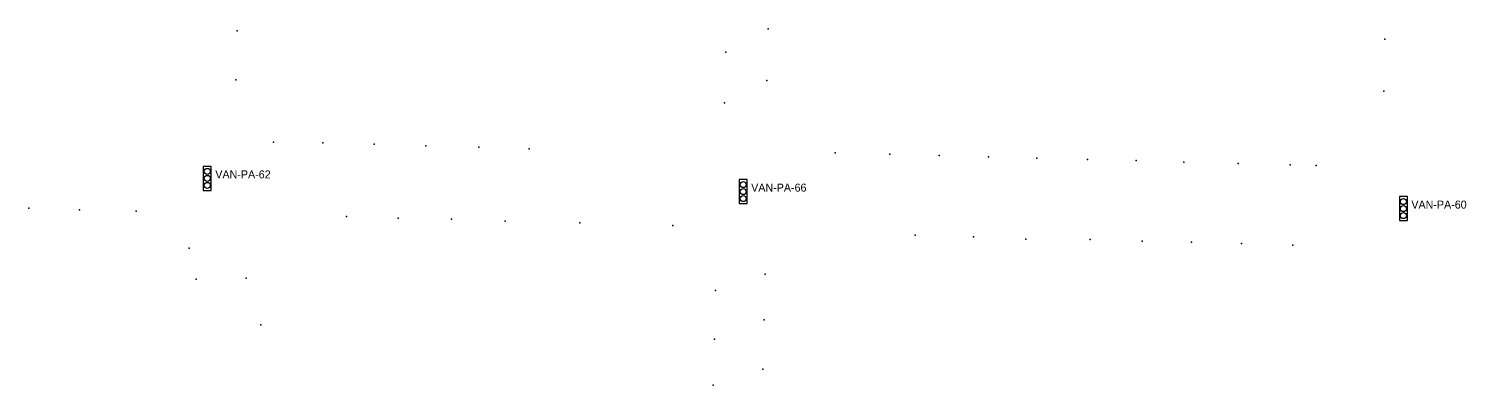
# Model space of a CAD drawing. Header units: inches. Extents: x 486474 to 494239, y 5455982 to 5460069.
# Drawn here: x 487840.7 to 488200.1, y 5456770.3 to 5456859.4 of the extents above; entities that cross this region are included whole.
import ezdxf

# ---------------------------------------------------------------- set-up
doc = ezdxf.new("R2010")
doc.units = ezdxf.units.IN
doc.header["$MEASUREMENT"] = 0
doc.layers.add('Parking Meters', color=10, linetype='Continuous')
doc.layers.add('Traffic Signals', color=10, linetype='Continuous')

msp = doc.modelspace()

# ---------------------------------------------------------------- linework, layer by layer
at = {"layer": 'Parking Meters', "color": 7}
for p in [(488025.53, 5456859.43), (488025.53, 5456859.43), (487892.78, 5456858.89), (487892.78, 5456858.89), (488179.74, 5456856.82), (488179.74, 5456856.82), (488014.94, 5456853.61), (488014.94, 5456853.61), (487892.49, 5456846.65), (487892.49, 5456846.65), (488025.2, 5456846.5), (488025.2, 5456846.5), (488179.44, 5456843.83), (488179.44, 5456843.83), (488014.6, 5456840.93), (487901.94, 5456831.09), (487914.21, 5456830.92), (487914.21, 5456830.92), (487927.09, 5456830.59), (487927.09, 5456830.59), (487940, 5456830.17), (487940, 5456830.17), (487953.24, 5456829.81), (487953.24, 5456829.81), (487965.79, 5456829.46), (487965.79, 5456829.46), (488042.34, 5456828.42), (488042.34, 5456828.42), (488055.95, 5456828.05), (488055.95, 5456828.05), (488068.27, 5456827.73), (488068.27, 5456827.73), (488080.62, 5456827.4), (488080.62, 5456827.4), (488092.7, 5456827.06), (488092.7, 5456827.06), (488105.41, 5456826.77), (488105.41, 5456826.77), (488117.56, 5456826.47), (488117.56, 5456826.47), (488129.49, 5456826.07), (488129.49, 5456826.07), (488143.08, 5456825.78), (488143.08, 5456825.78), (488156.02, 5456825.41), (488156.02, 5456825.41), (488162.51, 5456825.25), (487840.72, 5456814.55), (487840.72, 5456814.55), (487853.4, 5456814.2), (487853.4, 5456814.2), (487867.54, 5456813.82), (487920.14, 5456812.49), (487920.14, 5456812.49), (487933.07, 5456812.12), (487933.07, 5456812.12), (487946.39, 5456811.8), (487946.39, 5456811.8), (487959.78, 5456811.36), (487978.45, 5456810.92), (487978.45, 5456810.92), (488001.7, 5456810.29), (488062.3, 5456807.86), (488062.3, 5456807.86), (488076.88, 5456807.39), (488076.88, 5456807.39), (488089.94, 5456806.85), (488106.06, 5456806.72), (488106.06, 5456806.72), (488119.07, 5456806.35), (488119.07, 5456806.35), (488131.41, 5456806.06), (488131.41, 5456806.06), (488143.84, 5456805.77), (488143.84, 5456805.77), (487880.84, 5456804.62), (488156.68, 5456805.37), (488156.68, 5456805.37), (487882.56, 5456796.84), (487882.56, 5456796.84), (487895.03, 5456797.1), (487895.03, 5456797.1), (488024.83, 5456798.1), (488012.42, 5456794.04), (488012.42, 5456794.04), (487898.71, 5456785.47), (487898.71, 5456785.47), (488024.55, 5456786.71), (488024.55, 5456786.71), (488012.13, 5456781.84), (488012.13, 5456781.84), (488024.21, 5456774.38), (488024.21, 5456774.38), (488011.8, 5456770.33)]:
    msp.add_point(p, dxfattribs=at)
at = {"layer": 'Traffic Signals', "color": 1}
for points in [[(487884.36, 5456819.03), (487886.36, 5456819.03), (487886.36, 5456825.03), (487884.36, 5456825.03)], [(488018.31, 5456815.72), (488020.31, 5456815.72), (488020.31, 5456821.72), (488018.31, 5456821.72)], [(488183.34, 5456811.48), (488185.34, 5456811.48), (488185.34, 5456817.48), (488183.34, 5456817.48)]]:
    msp.add_lwpolyline(points, close=True, dxfattribs=at)
for centre in [(487885.36, 5456823.78), (487885.36, 5456822.03), (487885.36, 5456820.28), (488019.31, 5456820.47), (488019.31, 5456818.72), (488019.31, 5456816.97), (488184.34, 5456816.23), (488184.34, 5456814.48), (488184.34, 5456812.73)]:
    msp.add_circle(centre, 0.75, dxfattribs=at)

# ---------------------------------------------------------------- texts
for s, p in [('VAN-PA-62', (487887.36, 5456822.03)), ('VAN-PA-66', (488021.31, 5456818.72)), ('VAN-PA-60', (488186.34, 5456814.48))]:
    msp.add_text(s, height=2, dxfattribs=at).set_placement(p)

doc.saveas('drawing.dxf')
